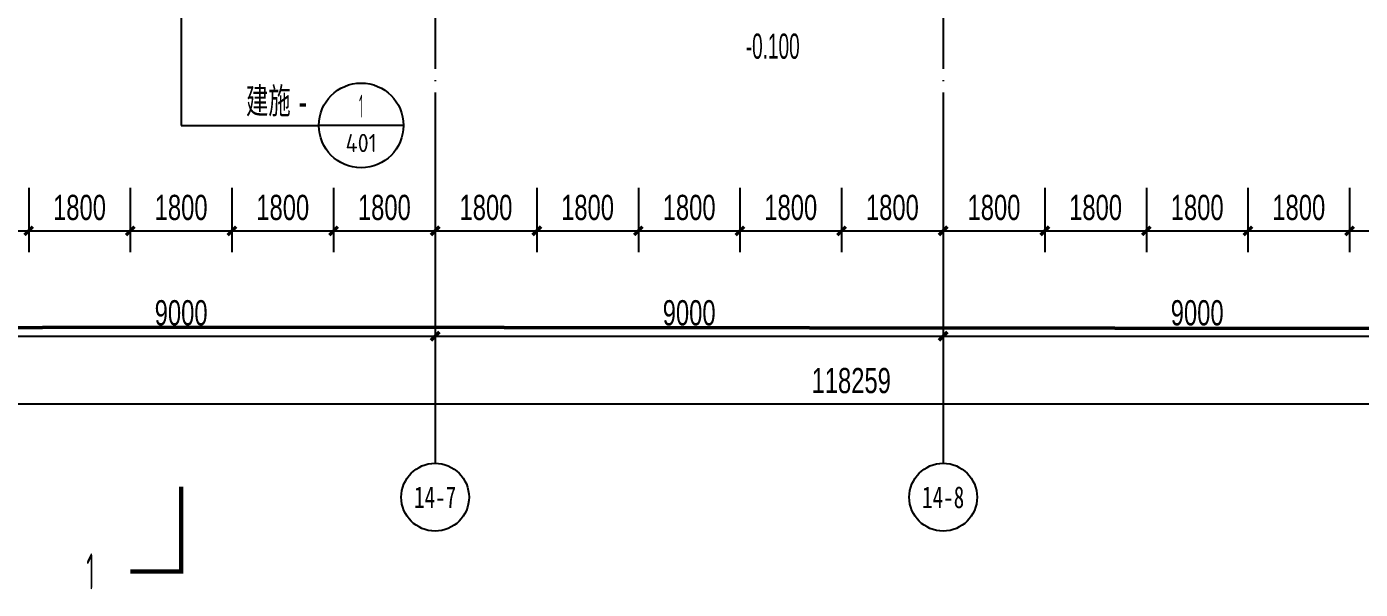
# Model space of a CAD drawing. Extents: x -409435 to 356702, y -107829 to 330904.
# Drawn here: x 43164 to 66790, y -15276 to -5315 of the extents above; entities that cross this region are included whole.
import ezdxf
from ezdxf.enums import TextEntityAlignment as Align
from ezdxf.xclip import XClip

# ---------------------------------------------------------------- set-up
doc = ezdxf.new("R2010")
doc.units = 0
doc.header["$LTSCALE"] = 1000
doc.header["$MEASUREMENT"] = 0
doc.header["$XCLIPFRAME"] = 0
doc.linetypes.add('104-14# 核心筒$0$DOTE', pattern=[2.42, 2, -0.2, 0.02, -0.2])
for name, color, linetype in [('01-标注_尺寸', 124, 'Continuous'), ('02-TEXT_标注', 130, 'Continuous'), ('104-14# 核心筒$0$01-标注_轴线坐标', 132, 'Continuous'), ('104-14# 核心筒$0$A_AXIS-轴线', 36, '104-14# 核心筒$0$DOTE'), ('104-14# 核心筒$0$AXIS_TEXT', 7, 'Continuous'), ('AXIS_TEXT', 7, 'Continuous'), ('X-104 14#平面$0$01-标注_符号', 200, 'Continuous'), ('X-104 14#平面$0$02-TEXT_标注', 130, 'Continuous')]:
    doc.layers.add(name, color=color, linetype=linetype)
doc.layers.add('X-104 14#平面$0$road', color=142, linetype='Continuous', lineweight=50)
doc.styles.add('104-14# 核心筒$0$_TCH_AXIS', font='STXIHEI_0.TTF', dxfattribs={"width": 0.8})
doc.styles.add('104-14# 核心筒$0$_TCH_DIM_T3', font='ros.shx', dxfattribs={"width": 0.705882, "bigfont": 'jd.shx'})
doc.styles.add('_TCH_DIM', font='ros.shx', dxfattribs={"width": 0.8, "height": 2, "bigfont": 'jd.shx'})
doc.styles.add('_TCH_DIM_T3', font='ros.shx', dxfattribs={"width": 0.705882, "bigfont": 'jd.shx'})
doc.styles.add('COMPLEX', font='COMPLEX')
doc.styles.add('X-104 14#平面$0$_TCH_DIM', font='ros.shx', dxfattribs={"width": 0.8, "bigfont": 'jd.shx'})
doc.styles.add('X-104 14#平面$0$_TCH_LABEL', font='ros1.shx', dxfattribs={"width": 0.75, "bigfont": 'jd.shx'})
doc.dimstyles.new('104-14# 核心筒$0$_TCH_ARCH&&150', dxfattribs={"dimtxt": 446.25, "dimasz": 150, "dimexe": 375, "dimexo": 450, "dimgap": 189.375, "dimtad": 1, "dimdec": 0, "dimzin": 0, "dimdsep": 46, "dimtxsty": '104-14# 核心筒$0$_TCH_DIM_T3', "dimblk": '104-14# 核心筒$0$_ArchTick', "dimcen": 0.09, "dimclrt": 7, "dimazin": 2, "dimtfac": 1, "dimtdec": 0, "dimtix": 1, "dimtmove": 2, "dimatfit": 3, "dimfxl": 0, "dimtolj": 1, "dimtzin": 0, "dimarcsym": 0})
doc.dimstyles.new('_TCH_ARCH&&150', dxfattribs={"dimtxt": 446.25, "dimasz": 150, "dimexe": 375, "dimexo": 450, "dimgap": 189.375, "dimtad": 1, "dimdec": 0, "dimzin": 0, "dimdsep": 46, "dimtxsty": '_TCH_DIM_T3', "dimblk": 'ARCHTICK', "dimcen": 0.09, "dimclrt": 7, "dimazin": 2, "dimtfac": 1, "dimtdec": 0, "dimtix": 1, "dimtmove": 2, "dimatfit": 3, "dimfxl": 0, "dimtolj": 1, "dimtzin": 0, "dimarcsym": 0})

# ---------------------------------------------------------------- blocks, each defined once
blk = doc.blocks.new('104-14# 核心筒$0$_ArchTick')
at = {"color": 0, "linetype": 'ByBlock', "const_width": 0.4}
blk.add_lwpolyline([(-0.5, -0.5), (0.5, 0.5)], dxfattribs=at)
blk = doc.blocks.new('*D2644')
at = {"layer": '104-14# 核心筒$0$01-标注_轴线坐标', "color": 0, "lineweight": -2, "transparency": 16777216}
for p, q in [((-1359, -8995), (-1359, -12370)), ((116900, -8995), (116900, -12370)), ((-1359, -11995), (116900, -11995))]:
    blk.add_line(p, q, dxfattribs=at)
at = {"layer": 'Defpoints', "color": 0, "transparency": 16777216}
for p in [(-1359, -8545), (116900, -8545), (116900, -11995)]:
    blk.add_point(p, dxfattribs=at)
at = {"layer": '104-14# 核心筒$0$01-标注_轴线坐标', "color": 0, "lineweight": -2, "transparency": 16777216, "xscale": 150, "yscale": 150, "zscale": 150, "rotation": 180}
blk.add_blockref('104-14# 核心筒$0$_ArchTick', (-1359, -11995), dxfattribs=at)
at = {"layer": '104-14# 核心筒$0$01-标注_轴线坐标', "color": 0, "lineweight": -2, "transparency": 16777216, "xscale": 150, "yscale": 150, "zscale": 150}
blk.add_blockref('104-14# 核心筒$0$_ArchTick', (116900, -11995), dxfattribs=at)
at = {"layer": '104-14# 核心筒$0$01-标注_轴线坐标', "color": 7, "transparency": 16777216, "insert": (57771, -11583), "char_height": 446.2, "attachment_point": 5, "style": '104-14# 核心筒$0$_TCH_DIM_T3'}
blk.add_mtext('\\A1;118259', dxfattribs=at)
blk = doc.blocks.new('*D2651')
at = {"layer": '104-14# 核心筒$0$01-标注_轴线坐标', "color": 0, "lineweight": -2, "transparency": 16777216}
for p, q in [((41400, -8995), (41400, -11170)), ((50400, -8995), (50400, -11170)), ((41400, -10795), (50400, -10795))]:
    blk.add_line(p, q, dxfattribs=at)
at = {"layer": 'Defpoints', "color": 0, "transparency": 16777216}
for p in [(41400, -8545), (50400, -8545), (50400, -10795)]:
    blk.add_point(p, dxfattribs=at)
at = {"layer": '104-14# 核心筒$0$01-标注_轴线坐标', "color": 0, "lineweight": -2, "transparency": 16777216, "xscale": 150, "yscale": 150, "zscale": 150, "rotation": 180}
blk.add_blockref('104-14# 核心筒$0$_ArchTick', (41400, -10795), dxfattribs=at)
at = {"layer": '104-14# 核心筒$0$01-标注_轴线坐标', "color": 0, "lineweight": -2, "transparency": 16777216, "xscale": 150, "yscale": 150, "zscale": 150}
blk.add_blockref('104-14# 核心筒$0$_ArchTick', (50400, -10795), dxfattribs=at)
at = {"layer": '104-14# 核心筒$0$01-标注_轴线坐标', "color": 7, "transparency": 16777216, "insert": (45900, -10383), "char_height": 446.2, "attachment_point": 5, "style": '104-14# 核心筒$0$_TCH_DIM_T3'}
blk.add_mtext('\\A1;9000', dxfattribs=at)
blk = doc.blocks.new('*D2652')
at = {"layer": '104-14# 核心筒$0$01-标注_轴线坐标', "color": 0, "lineweight": -2, "transparency": 16777216}
for p, q in [((50400, -8995), (50400, -11170)), ((59400, -8995), (59400, -11170)), ((50400, -10795), (59400, -10795))]:
    blk.add_line(p, q, dxfattribs=at)
at = {"layer": 'Defpoints', "color": 0, "transparency": 16777216}
for p in [(50400, -8545), (59400, -8545), (59400, -10795)]:
    blk.add_point(p, dxfattribs=at)
at = {"layer": '104-14# 核心筒$0$01-标注_轴线坐标', "color": 0, "lineweight": -2, "transparency": 16777216, "xscale": 150, "yscale": 150, "zscale": 150, "rotation": 180}
blk.add_blockref('104-14# 核心筒$0$_ArchTick', (50400, -10795), dxfattribs=at)
at = {"layer": '104-14# 核心筒$0$01-标注_轴线坐标', "color": 0, "lineweight": -2, "transparency": 16777216, "xscale": 150, "yscale": 150, "zscale": 150}
blk.add_blockref('104-14# 核心筒$0$_ArchTick', (59400, -10795), dxfattribs=at)
at = {"layer": '104-14# 核心筒$0$01-标注_轴线坐标', "color": 7, "transparency": 16777216, "insert": (54900, -10383), "char_height": 446.2, "attachment_point": 5, "style": '104-14# 核心筒$0$_TCH_DIM_T3'}
blk.add_mtext('\\A1;9000', dxfattribs=at)
blk = doc.blocks.new('*D2653')
at = {"layer": '104-14# 核心筒$0$01-标注_轴线坐标', "color": 0, "lineweight": -2, "transparency": 16777216}
for p, q in [((59400, -8995), (59400, -11170)), ((68400, -8995), (68400, -11170)), ((59400, -10795), (68400, -10795))]:
    blk.add_line(p, q, dxfattribs=at)
at = {"layer": 'Defpoints', "color": 0, "transparency": 16777216}
for p in [(59400, -8545), (68400, -8545), (68400, -10795)]:
    blk.add_point(p, dxfattribs=at)
at = {"layer": '104-14# 核心筒$0$01-标注_轴线坐标', "color": 0, "lineweight": -2, "transparency": 16777216, "xscale": 150, "yscale": 150, "zscale": 150, "rotation": 180}
blk.add_blockref('104-14# 核心筒$0$_ArchTick', (59400, -10795), dxfattribs=at)
at = {"layer": '104-14# 核心筒$0$01-标注_轴线坐标', "color": 0, "lineweight": -2, "transparency": 16777216, "xscale": 150, "yscale": 150, "zscale": 150}
blk.add_blockref('104-14# 核心筒$0$_ArchTick', (68400, -10795), dxfattribs=at)
at = {"layer": '104-14# 核心筒$0$01-标注_轴线坐标', "color": 7, "transparency": 16777216, "insert": (63900, -10383), "char_height": 446.2, "attachment_point": 5, "style": '104-14# 核心筒$0$_TCH_DIM_T3'}
blk.add_mtext('\\A1;9000', dxfattribs=at)
blk = doc.blocks.new('_AXISO')
blk.add_circle((0, 0), 0.5)
at = {"layer": 'AXIS_TEXT', "style": 'COMPLEX', "width": 1.041667}
blk.add_attdef('A', text='', height=0.56, dxfattribs=at).set_placement((-0.25, -0.28), (0.25, -0.28), align=Align.FIT)
blk = doc.blocks.new('_ArchTick')
at = {"color": 0, "linetype": 'ByBlock', "const_width": 0.4}
blk.add_lwpolyline([(-0.5, -0.5), (0.5, 0.5)], dxfattribs=at)
blk = doc.blocks.new('*D1424')
at = {"layer": '01-标注_尺寸', "color": 0, "lineweight": -2, "transparency": 16777216}
for p, q in [((66600, -8168), (66600, -9305)), ((68400, -8168), (68400, -9305)), ((66600, -8930), (68400, -8930))]:
    blk.add_line(p, q, dxfattribs=at)
at = {"layer": 'Defpoints', "color": 0, "transparency": 16777216}
for p in [(66600, -7718), (68400, -7718), (68400, -8930)]:
    blk.add_point(p, dxfattribs=at)
at = {"layer": '01-标注_尺寸', "color": 0, "lineweight": -2, "transparency": 16777216, "xscale": 150, "yscale": 150, "zscale": 150, "rotation": 180}
blk.add_blockref('_ArchTick', (66600, -8930), dxfattribs=at)
at = {"layer": '01-标注_尺寸', "color": 0, "lineweight": -2, "transparency": 16777216, "xscale": 150, "yscale": 150, "zscale": 150}
blk.add_blockref('_ArchTick', (68400, -8930), dxfattribs=at)
at = {"layer": '01-标注_尺寸', "color": 7, "transparency": 16777216, "insert": (67500, -8518), "char_height": 446.2, "attachment_point": 5, "style": '_TCH_DIM_T3'}
blk.add_mtext('\\A1;1800', dxfattribs=at)
blk = doc.blocks.new('*D1425')
at = {"layer": '01-标注_尺寸', "color": 0, "lineweight": -2, "transparency": 16777216}
for p, q in [((64800, -8168), (64800, -9305)), ((66600, -8168), (66600, -9305)), ((64800, -8930), (66600, -8930))]:
    blk.add_line(p, q, dxfattribs=at)
at = {"layer": 'Defpoints', "color": 0, "transparency": 16777216}
for p in [(64800, -7718), (66600, -7718), (66600, -8930)]:
    blk.add_point(p, dxfattribs=at)
at = {"layer": '01-标注_尺寸', "color": 0, "lineweight": -2, "transparency": 16777216, "xscale": 150, "yscale": 150, "zscale": 150, "rotation": 180}
blk.add_blockref('_ArchTick', (64800, -8930), dxfattribs=at)
at = {"layer": '01-标注_尺寸', "color": 0, "lineweight": -2, "transparency": 16777216, "xscale": 150, "yscale": 150, "zscale": 150}
blk.add_blockref('_ArchTick', (66600, -8930), dxfattribs=at)
at = {"layer": '01-标注_尺寸', "color": 7, "transparency": 16777216, "insert": (65700, -8518), "char_height": 446.2, "attachment_point": 5, "style": '_TCH_DIM_T3'}
blk.add_mtext('\\A1;1800', dxfattribs=at)
blk = doc.blocks.new('*D1426')
at = {"layer": '01-标注_尺寸', "color": 0, "lineweight": -2, "transparency": 16777216}
for p, q in [((63000, -8168), (63000, -9305)), ((64800, -8168), (64800, -9305)), ((63000, -8930), (64800, -8930))]:
    blk.add_line(p, q, dxfattribs=at)
at = {"layer": 'Defpoints', "color": 0, "transparency": 16777216}
for p in [(63000, -7718), (64800, -7718), (64800, -8930)]:
    blk.add_point(p, dxfattribs=at)
at = {"layer": '01-标注_尺寸', "color": 0, "lineweight": -2, "transparency": 16777216, "xscale": 150, "yscale": 150, "zscale": 150, "rotation": 180}
blk.add_blockref('_ArchTick', (63000, -8930), dxfattribs=at)
at = {"layer": '01-标注_尺寸', "color": 0, "lineweight": -2, "transparency": 16777216, "xscale": 150, "yscale": 150, "zscale": 150}
blk.add_blockref('_ArchTick', (64800, -8930), dxfattribs=at)
at = {"layer": '01-标注_尺寸', "color": 7, "transparency": 16777216, "insert": (63900, -8518), "char_height": 446.2, "attachment_point": 5, "style": '_TCH_DIM_T3'}
blk.add_mtext('\\A1;1800', dxfattribs=at)
blk = doc.blocks.new('*D1427')
at = {"layer": '01-标注_尺寸', "color": 0, "lineweight": -2, "transparency": 16777216}
for p, q in [((61200, -8168), (61200, -9305)), ((63000, -8168), (63000, -9305)), ((61200, -8930), (63000, -8930))]:
    blk.add_line(p, q, dxfattribs=at)
at = {"layer": 'Defpoints', "color": 0, "transparency": 16777216}
for p in [(61200, -7718), (63000, -7718), (63000, -8930)]:
    blk.add_point(p, dxfattribs=at)
at = {"layer": '01-标注_尺寸', "color": 0, "lineweight": -2, "transparency": 16777216, "xscale": 150, "yscale": 150, "zscale": 150, "rotation": 180}
blk.add_blockref('_ArchTick', (61200, -8930), dxfattribs=at)
at = {"layer": '01-标注_尺寸', "color": 0, "lineweight": -2, "transparency": 16777216, "xscale": 150, "yscale": 150, "zscale": 150}
blk.add_blockref('_ArchTick', (63000, -8930), dxfattribs=at)
at = {"layer": '01-标注_尺寸', "color": 7, "transparency": 16777216, "insert": (62100, -8518), "char_height": 446.2, "attachment_point": 5, "style": '_TCH_DIM_T3'}
blk.add_mtext('\\A1;1800', dxfattribs=at)
blk = doc.blocks.new('*D1428')
at = {"layer": '01-标注_尺寸', "color": 0, "lineweight": -2, "transparency": 16777216}
for p, q in [((59400, -8168), (59400, -9305)), ((61200, -8168), (61200, -9305)), ((59400, -8930), (61200, -8930))]:
    blk.add_line(p, q, dxfattribs=at)
at = {"layer": 'Defpoints', "color": 0, "transparency": 16777216}
for p in [(59400, -7718), (61200, -7718), (61200, -8930)]:
    blk.add_point(p, dxfattribs=at)
at = {"layer": '01-标注_尺寸', "color": 0, "lineweight": -2, "transparency": 16777216, "xscale": 150, "yscale": 150, "zscale": 150, "rotation": 180}
blk.add_blockref('_ArchTick', (59400, -8930), dxfattribs=at)
at = {"layer": '01-标注_尺寸', "color": 0, "lineweight": -2, "transparency": 16777216, "xscale": 150, "yscale": 150, "zscale": 150}
blk.add_blockref('_ArchTick', (61200, -8930), dxfattribs=at)
at = {"layer": '01-标注_尺寸', "color": 7, "transparency": 16777216, "insert": (60300, -8518), "char_height": 446.2, "attachment_point": 5, "style": '_TCH_DIM_T3'}
blk.add_mtext('\\A1;1800', dxfattribs=at)
blk = doc.blocks.new('*D1429')
at = {"layer": '01-标注_尺寸', "color": 0, "lineweight": -2, "transparency": 16777216}
for p, q in [((57600, -8168), (57600, -9305)), ((59400, -8168), (59400, -9305)), ((57600, -8930), (59400, -8930))]:
    blk.add_line(p, q, dxfattribs=at)
at = {"layer": 'Defpoints', "color": 0, "transparency": 16777216}
for p in [(57600, -7718), (59400, -7718), (59400, -8930)]:
    blk.add_point(p, dxfattribs=at)
at = {"layer": '01-标注_尺寸', "color": 0, "lineweight": -2, "transparency": 16777216, "xscale": 150, "yscale": 150, "zscale": 150, "rotation": 180}
blk.add_blockref('_ArchTick', (57600, -8930), dxfattribs=at)
at = {"layer": '01-标注_尺寸', "color": 0, "lineweight": -2, "transparency": 16777216, "xscale": 150, "yscale": 150, "zscale": 150}
blk.add_blockref('_ArchTick', (59400, -8930), dxfattribs=at)
at = {"layer": '01-标注_尺寸', "color": 7, "transparency": 16777216, "insert": (58500, -8518), "char_height": 446.2, "attachment_point": 5, "style": '_TCH_DIM_T3'}
blk.add_mtext('\\A1;1800', dxfattribs=at)
blk = doc.blocks.new('*D1430')
at = {"layer": '01-标注_尺寸', "color": 0, "lineweight": -2, "transparency": 16777216}
for p, q in [((55800, -8168), (55800, -9305)), ((57600, -8168), (57600, -9305)), ((55800, -8930), (57600, -8930))]:
    blk.add_line(p, q, dxfattribs=at)
at = {"layer": 'Defpoints', "color": 0, "transparency": 16777216}
for p in [(55800, -7718), (57600, -7718), (57600, -8930)]:
    blk.add_point(p, dxfattribs=at)
at = {"layer": '01-标注_尺寸', "color": 0, "lineweight": -2, "transparency": 16777216, "xscale": 150, "yscale": 150, "zscale": 150, "rotation": 180}
blk.add_blockref('_ArchTick', (55800, -8930), dxfattribs=at)
at = {"layer": '01-标注_尺寸', "color": 0, "lineweight": -2, "transparency": 16777216, "xscale": 150, "yscale": 150, "zscale": 150}
blk.add_blockref('_ArchTick', (57600, -8930), dxfattribs=at)
at = {"layer": '01-标注_尺寸', "color": 7, "transparency": 16777216, "insert": (56700, -8518), "char_height": 446.2, "attachment_point": 5, "style": '_TCH_DIM_T3'}
blk.add_mtext('\\A1;1800', dxfattribs=at)
blk = doc.blocks.new('*D1431')
at = {"layer": '01-标注_尺寸', "color": 0, "lineweight": -2, "transparency": 16777216}
for p, q in [((54000, -8168), (54000, -9305)), ((55800, -8168), (55800, -9305)), ((54000, -8930), (55800, -8930))]:
    blk.add_line(p, q, dxfattribs=at)
at = {"layer": 'Defpoints', "color": 0, "transparency": 16777216}
for p in [(54000, -7718), (55800, -7718), (55800, -8930)]:
    blk.add_point(p, dxfattribs=at)
at = {"layer": '01-标注_尺寸', "color": 0, "lineweight": -2, "transparency": 16777216, "xscale": 150, "yscale": 150, "zscale": 150, "rotation": 180}
blk.add_blockref('_ArchTick', (54000, -8930), dxfattribs=at)
at = {"layer": '01-标注_尺寸', "color": 0, "lineweight": -2, "transparency": 16777216, "xscale": 150, "yscale": 150, "zscale": 150}
blk.add_blockref('_ArchTick', (55800, -8930), dxfattribs=at)
at = {"layer": '01-标注_尺寸', "color": 7, "transparency": 16777216, "insert": (54900, -8518), "char_height": 446.2, "attachment_point": 5, "style": '_TCH_DIM_T3'}
blk.add_mtext('\\A1;1800', dxfattribs=at)
blk = doc.blocks.new('*D1432')
at = {"layer": '01-标注_尺寸', "color": 0, "lineweight": -2, "transparency": 16777216}
for p, q in [((52200, -8168), (52200, -9305)), ((54000, -8168), (54000, -9305)), ((52200, -8930), (54000, -8930))]:
    blk.add_line(p, q, dxfattribs=at)
at = {"layer": 'Defpoints', "color": 0, "transparency": 16777216}
for p in [(52200, -7718), (54000, -7718), (54000, -8930)]:
    blk.add_point(p, dxfattribs=at)
at = {"layer": '01-标注_尺寸', "color": 0, "lineweight": -2, "transparency": 16777216, "xscale": 150, "yscale": 150, "zscale": 150, "rotation": 180}
blk.add_blockref('_ArchTick', (52200, -8930), dxfattribs=at)
at = {"layer": '01-标注_尺寸', "color": 0, "lineweight": -2, "transparency": 16777216, "xscale": 150, "yscale": 150, "zscale": 150}
blk.add_blockref('_ArchTick', (54000, -8930), dxfattribs=at)
at = {"layer": '01-标注_尺寸', "color": 7, "transparency": 16777216, "insert": (53100, -8518), "char_height": 446.2, "attachment_point": 5, "style": '_TCH_DIM_T3'}
blk.add_mtext('\\A1;1800', dxfattribs=at)
blk = doc.blocks.new('*D1433')
at = {"layer": '01-标注_尺寸', "color": 0, "lineweight": -2, "transparency": 16777216}
for p, q in [((50400, -8168), (50400, -9305)), ((52200, -8168), (52200, -9305)), ((50400, -8930), (52200, -8930))]:
    blk.add_line(p, q, dxfattribs=at)
at = {"layer": 'Defpoints', "color": 0, "transparency": 16777216}
for p in [(50400, -7718), (52200, -7718), (52200, -8930)]:
    blk.add_point(p, dxfattribs=at)
at = {"layer": '01-标注_尺寸', "color": 0, "lineweight": -2, "transparency": 16777216, "xscale": 150, "yscale": 150, "zscale": 150, "rotation": 180}
blk.add_blockref('_ArchTick', (50400, -8930), dxfattribs=at)
at = {"layer": '01-标注_尺寸', "color": 0, "lineweight": -2, "transparency": 16777216, "xscale": 150, "yscale": 150, "zscale": 150}
blk.add_blockref('_ArchTick', (52200, -8930), dxfattribs=at)
at = {"layer": '01-标注_尺寸', "color": 7, "transparency": 16777216, "insert": (51300, -8518), "char_height": 446.2, "attachment_point": 5, "style": '_TCH_DIM_T3'}
blk.add_mtext('\\A1;1800', dxfattribs=at)
blk = doc.blocks.new('*D1434')
at = {"layer": '01-标注_尺寸', "color": 0, "lineweight": -2, "transparency": 16777216}
for p, q in [((48600, -8168), (48600, -9305)), ((50400, -8168), (50400, -9305)), ((48600, -8930), (50400, -8930))]:
    blk.add_line(p, q, dxfattribs=at)
at = {"layer": 'Defpoints', "color": 0, "transparency": 16777216}
for p in [(48600, -7718), (50400, -7718), (50400, -8930)]:
    blk.add_point(p, dxfattribs=at)
at = {"layer": '01-标注_尺寸', "color": 0, "lineweight": -2, "transparency": 16777216, "xscale": 150, "yscale": 150, "zscale": 150, "rotation": 180}
blk.add_blockref('_ArchTick', (48600, -8930), dxfattribs=at)
at = {"layer": '01-标注_尺寸', "color": 0, "lineweight": -2, "transparency": 16777216, "xscale": 150, "yscale": 150, "zscale": 150}
blk.add_blockref('_ArchTick', (50400, -8930), dxfattribs=at)
at = {"layer": '01-标注_尺寸', "color": 7, "transparency": 16777216, "insert": (49500, -8518), "char_height": 446.2, "attachment_point": 5, "style": '_TCH_DIM_T3'}
blk.add_mtext('\\A1;1800', dxfattribs=at)
blk = doc.blocks.new('*D1435')
at = {"layer": '01-标注_尺寸', "color": 0, "lineweight": -2, "transparency": 16777216}
for p, q in [((46800, -8168), (46800, -9305)), ((48600, -8168), (48600, -9305)), ((46800, -8930), (48600, -8930))]:
    blk.add_line(p, q, dxfattribs=at)
at = {"layer": 'Defpoints', "color": 0, "transparency": 16777216}
for p in [(46800, -7718), (48600, -7718), (48600, -8930)]:
    blk.add_point(p, dxfattribs=at)
at = {"layer": '01-标注_尺寸', "color": 0, "lineweight": -2, "transparency": 16777216, "xscale": 150, "yscale": 150, "zscale": 150, "rotation": 180}
blk.add_blockref('_ArchTick', (46800, -8930), dxfattribs=at)
at = {"layer": '01-标注_尺寸', "color": 0, "lineweight": -2, "transparency": 16777216, "xscale": 150, "yscale": 150, "zscale": 150}
blk.add_blockref('_ArchTick', (48600, -8930), dxfattribs=at)
at = {"layer": '01-标注_尺寸', "color": 7, "transparency": 16777216, "insert": (47700, -8518), "char_height": 446.2, "attachment_point": 5, "style": '_TCH_DIM_T3'}
blk.add_mtext('\\A1;1800', dxfattribs=at)
blk = doc.blocks.new('*D1436')
at = {"layer": '01-标注_尺寸', "color": 0, "lineweight": -2, "transparency": 16777216}
for p, q in [((45000, -8168), (45000, -9305)), ((46800, -8168), (46800, -9305)), ((45000, -8930), (46800, -8930))]:
    blk.add_line(p, q, dxfattribs=at)
at = {"layer": 'Defpoints', "color": 0, "transparency": 16777216}
for p in [(45000, -7718), (46800, -7718), (46800, -8930)]:
    blk.add_point(p, dxfattribs=at)
at = {"layer": '01-标注_尺寸', "color": 0, "lineweight": -2, "transparency": 16777216, "xscale": 150, "yscale": 150, "zscale": 150, "rotation": 180}
blk.add_blockref('_ArchTick', (45000, -8930), dxfattribs=at)
at = {"layer": '01-标注_尺寸', "color": 0, "lineweight": -2, "transparency": 16777216, "xscale": 150, "yscale": 150, "zscale": 150}
blk.add_blockref('_ArchTick', (46800, -8930), dxfattribs=at)
at = {"layer": '01-标注_尺寸', "color": 7, "transparency": 16777216, "insert": (45900, -8518), "char_height": 446.2, "attachment_point": 5, "style": '_TCH_DIM_T3'}
blk.add_mtext('\\A1;1800', dxfattribs=at)
blk = doc.blocks.new('*D1437')
at = {"layer": '01-标注_尺寸', "color": 0, "lineweight": -2, "transparency": 16777216}
for p, q in [((43200, -8168), (43200, -9305)), ((45000, -8168), (45000, -9305)), ((43200, -8930), (45000, -8930))]:
    blk.add_line(p, q, dxfattribs=at)
at = {"layer": 'Defpoints', "color": 0, "transparency": 16777216}
for p in [(43200, -7718), (45000, -7718), (45000, -8930)]:
    blk.add_point(p, dxfattribs=at)
at = {"layer": '01-标注_尺寸', "color": 0, "lineweight": -2, "transparency": 16777216, "xscale": 150, "yscale": 150, "zscale": 150, "rotation": 180}
blk.add_blockref('_ArchTick', (43200, -8930), dxfattribs=at)
at = {"layer": '01-标注_尺寸', "color": 0, "lineweight": -2, "transparency": 16777216, "xscale": 150, "yscale": 150, "zscale": 150}
blk.add_blockref('_ArchTick', (45000, -8930), dxfattribs=at)
at = {"layer": '01-标注_尺寸', "color": 7, "transparency": 16777216, "insert": (44100, -8518), "char_height": 446.2, "attachment_point": 5, "style": '_TCH_DIM_T3'}
blk.add_mtext('\\A1;1800', dxfattribs=at)
blk = doc.blocks.new('*D1438')
at = {"layer": '01-标注_尺寸', "color": 0, "lineweight": -2, "transparency": 16777216}
for p, q in [((41400, -8168), (41400, -9305)), ((43200, -8168), (43200, -9305)), ((41400, -8930), (43200, -8930))]:
    blk.add_line(p, q, dxfattribs=at)
at = {"layer": 'Defpoints', "color": 0, "transparency": 16777216}
for p in [(41400, -7718), (43200, -7718), (43200, -8930)]:
    blk.add_point(p, dxfattribs=at)
at = {"layer": '01-标注_尺寸', "color": 0, "lineweight": -2, "transparency": 16777216, "xscale": 150, "yscale": 150, "zscale": 150, "rotation": 180}
blk.add_blockref('_ArchTick', (41400, -8930), dxfattribs=at)
at = {"layer": '01-标注_尺寸', "color": 0, "lineweight": -2, "transparency": 16777216, "xscale": 150, "yscale": 150, "zscale": 150}
blk.add_blockref('_ArchTick', (43200, -8930), dxfattribs=at)
at = {"layer": '01-标注_尺寸', "color": 7, "transparency": 16777216, "insert": (42300, -8518), "char_height": 446.2, "attachment_point": 5, "style": '_TCH_DIM_T3'}
blk.add_mtext('\\A1;1800', dxfattribs=at)
blk = doc.blocks.new('104-14# 核心筒')
at = {"layer": '104-14# 核心筒$0$01-标注_轴线坐标'}
for p, q in [((50400, -8545.1), (50400, -13045.1)), ((59400, -8545.1), (59400, -13045.1))]:
    blk.add_line(p, q, dxfattribs=at)
at = {"layer": '104-14# 核心筒$0$A_AXIS-轴线'}
for p, q in [((50400, 54018.4), (50400, -8545.1)), ((59400, 54018.4), (59400, -8545.1))]:
    blk.add_line(p, q, dxfattribs=at)
at = {"layer": '104-14# 核心筒$0$01-标注_轴线坐标'}
ref = blk.add_blockref('_AXISO', (50400, -13645.1), dxfattribs=dict(at, xscale=1200, yscale=1200, zscale=1200))
ref.add_attrib('A', '14-7', dxfattribs={"layer": '104-14# 核心筒$0$AXIS_TEXT', "height": 385.44, "style": '104-14# 核心筒$0$_TCH_AXIS', "width": 0.906749}).set_placement((50026.8, -13837.8), (50773.2, -13837.8), align=Align.FIT)
ref = blk.add_blockref('_AXISO', (59400, -13645.1), dxfattribs=dict(at, xscale=1200, yscale=1200, zscale=1200))
ref.add_attrib('A', '14-8', dxfattribs={"layer": '104-14# 核心筒$0$AXIS_TEXT', "height": 386.61, "style": '104-14# 核心筒$0$_TCH_AXIS', "width": 0.903271}).set_placement((59027.1, -13838.4), (59772.9, -13838.4), align=Align.FIT)
for p1, p2, distance, picture, middle in [((-1359, -8545.1), (116900.2, -8545.1), -3450, '*D2644', (57770.6, -11582.6)), ((41400, -8545.1), (50400, -8545.1), -2250, '*D2651', (45900, -10382.6)), ((50400, -8545.1), (59400, -8545.1), -2250, '*D2652', (54900, -10382.6)), ((59400, -8545.1), (68400, -8545.1), -2250, '*D2653', (63900, -10382.6))]:
    dim = blk.add_aligned_dim(p1=p1, p2=p2, distance=distance, dimstyle='104-14# 核心筒$0$_TCH_ARCH&&150', dxfattribs=at)
    dim.commit()
    dim.dimension.update_dxf_attribs({"geometry": picture, "text_midpoint": middle})
blk = doc.blocks.new('X-104 14#平面')
at = {"layer": 'X-104 14#平面$0$01-标注_符号'}
for p, q in [((45900, -1454.5), (45900, -7062.5)), ((45900, -7062.5), (48339.5, -7062.5)), ((49839.5, -7062.5), (48339.5, -7062.5))]:
    blk.add_line(p, q, dxfattribs=at)
at = {"layer": 'X-104 14#平面$0$01-标注_符号', "const_width": 75}
blk.add_lwpolyline([(45000, -14959.5), (45900, -14959.5), (45900, -13459.5)], dxfattribs=at)
at = {"layer": 'X-104 14#平面$0$01-标注_符号'}
blk.add_circle((49089.5, -7062.5), 750, dxfattribs=at)
at = {"layer": 'X-104 14#平面$0$road', "flags": 128}
for points in [[(46213.8, -10634.9), (-23096.4, -10782.7)], [(116535.3, -10713.9), (46213.8, -10634.9)]]:
    blk.add_lwpolyline(points, dxfattribs=at)
ref = blk.add_blockref('104-14# 核心筒', (0, 0))
XClip(ref).set_block_clipping_path([(-38664.3623821461, -25500), (139216.5485069363, 330900)])
at = {"layer": 'X-104 14#平面$0$02-TEXT_标注'}
for s, height, style, width, p in [('建施', 520.93, 'X-104 14#平面$0$_TCH_DIM', 0.8, (47049.2, -6905)), ('-', 525, 'X-104 14#平面$0$_TCH_DIM', 0.64, (47980.4, -6905)), ('1', 637.5, 'X-104 14#平面$0$_TCH_LABEL', 0.529412, (44221.9, -15278.2))]:
    blk.add_text(s, height=height, dxfattribs=dict(at, style=style, width=width)).set_placement(p)
at = {"layer": 'X-104 14#平面$0$02-TEXT_标注', "style": 'X-104 14#平面$0$_TCH_LABEL', "width": 1.428571}
for s, height, p, p2 in [('1', 407.7, (49053.1, -6926), (49125.9, -6926)), ('401', 322.69, (48812.9, -7535), (49366.1, -7535))]:
    blk.add_text(s, height=height, dxfattribs=at).set_placement(p, p2, align=Align.FIT)

msp = doc.modelspace()

# ---------------------------------------------------------------- block references
msp.add_blockref('X-104 14#平面', (0, 0))

# ---------------------------------------------------------------- texts
at = {"layer": '02-TEXT_标注', "style": '_TCH_DIM', "width": 0.564706}
msp.add_text('-0.100', height=446.25, dxfattribs=at).set_placement((55902.4, -5882.5))

# ---------------------------------------------------------------- dimensions: what is measured, and where the dimension line sits
at = {"layer": '01-标注_尺寸'}
for p1, p2, picture, middle in [((41400, -7717.8), (43200, -7717.8), '*D1438', (42300, -8517.7)), ((43200, -7717.8), (45000, -7717.8), '*D1437', (44100, -8517.7)), ((45000, -7717.8), (46800, -7717.8), '*D1436', (45900, -8517.7)), ((46800, -7717.8), (48600, -7717.8), '*D1435', (47700, -8517.7)), ((48600, -7717.8), (50400, -7717.8), '*D1434', (49500, -8517.7)), ((50400, -7717.8), (52200, -7717.8), '*D1433', (51300, -8517.7)), ((52200, -7717.8), (54000, -7717.8), '*D1432', (53100, -8517.7)), ((54000, -7717.8), (55800, -7717.8), '*D1431', (54900, -8517.7)), ((55800, -7717.8), (57600, -7717.8), '*D1430', (56700, -8517.7)), ((57600, -7717.8), (59400, -7717.8), '*D1429', (58500, -8517.7)), ((59400, -7717.8), (61200, -7717.8), '*D1428', (60300, -8517.7)), ((61200, -7717.8), (63000, -7717.8), '*D1427', (62100, -8517.7)), ((63000, -7717.8), (64800, -7717.8), '*D1426', (63900, -8517.7)), ((64800, -7717.8), (66600, -7717.8), '*D1425', (65700, -8517.7)), ((66600, -7717.8), (68400, -7717.8), '*D1424', (67500, -8517.7))]:
    dim = msp.add_aligned_dim(p1=p1, p2=p2, distance=-1212.5, dimstyle='_TCH_ARCH&&150', dxfattribs=at)
    dim.commit()
    dim.dimension.update_dxf_attribs({"geometry": picture, "text_midpoint": middle})

doc.saveas('drawing.dxf')
